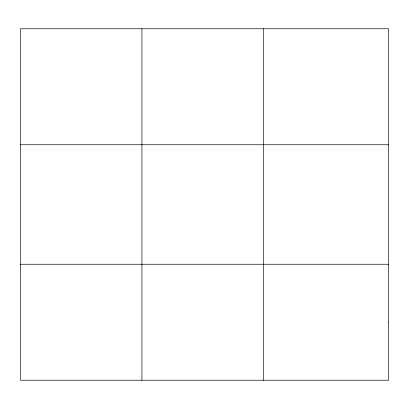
<?xml version="1.0" encoding="UTF-8"?>
<svg xmlns="http://www.w3.org/2000/svg" width="409" height="409" viewBox="0 0 409 409"><rect width="100%" height="100%" fill="white"/><g stroke="black" fill="none" stroke-linecap="round" stroke-linejoin="round"><path stroke-width="0.61" d="M141.923 380.232L141.923 28.768M263.396 380.232L263.396 28.768M20.45 144.75L388.55 144.75M20.45 264.25L388.55 264.25M388.55 322.241L388.55 380.232L20.45 380.232L20.45 28.768L388.55 28.768L388.55 322.241"/></g></svg>
